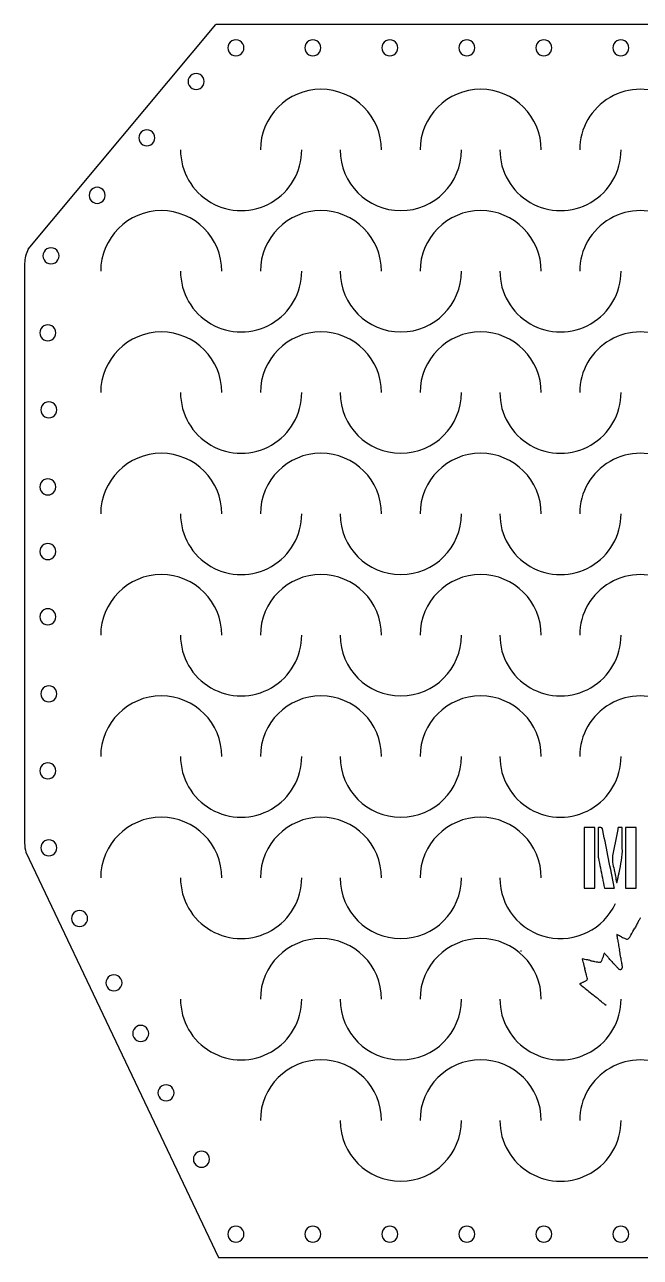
# Model space of a CAD drawing. Extents: x -261 to 891, y -188 to 964.
# Drawn here: x -261 to 315, y -188 to 964 of the extents above; entities that cross this region are included whole.
import ezdxf

# ---------------------------------------------------------------- set-up
doc = ezdxf.new("R2010")
doc.units = 0
doc.layers.add('LAYER_1', color=7, linetype='CONTINUOUS')

msp = doc.modelspace()

# ---------------------------------------------------------------- linework, layer by layer
at = {"layer": 'LAYER_1', "color": 7}
for points in [[(-257.910018, 754.738302), (-82.448376, 964.421206)], [(709.551865, 964.421212), (-82.448379, 964.421212)], [(-261.331639, 741.23771), (-261.331639, 199.33509)], [(-260.092987, 191.047124), (-79.834306, -187.578794)], [(292.957427, 162.859266), (292.9572, 162.859096)], [(290.232113, 158.34943), (290.230498, 158.349288)], [(-79.834306, -187.578794), (712.163594, -187.578794)]]:
    msp.add_lwpolyline(points, dxfattribs=at)
for points in [[(-56.124833, 942.736399), (-56.124833, 942.736399)], [(15.875167, 942.736399), (15.875167, 942.736399)], [(87.875164, 942.736399), (87.875164, 942.736399)], [(159.875164, 942.736399), (159.875164, 942.736399)], [(231.875164, 942.736399), (231.875164, 942.736399)], [(303.875172, 942.736399), (303.875172, 942.736399)], [(-93.435182, 911.23638), (-93.435182, 911.23638)], [(-139.433998, 858.673678), (-139.433998, 858.673678)], [(-186.000732, 804.91136), (-186.000732, 804.91136)], [(-229.157929, 748.421439), (-229.157929, 748.421439)], [(-232.134817, 676.421439), (-232.134817, 676.421439)], [(-231.143939, 604.421439), (-231.143939, 604.421439)], [(-232.134817, 532.421433), (-232.134817, 532.421433)], [(-232.178941, 471.954501), (-232.178941, 471.954501)], [(-232.134817, 411.098598), (-232.134817, 411.098598)], [(-231.143939, 339.098598), (-231.143939, 339.098598)], [(-232.134817, 267.098598), (-232.134817, 267.098598)], [(272.130738, 214.103877), (272.130738, 214.103877)], [(310.841376, 214.126214), (310.841376, 214.126214)], [(-231.143939, 195.098598), (-231.143939, 195.098598)], [(-202.377617, 129.137953), (-202.377617, 129.137953)], [(203.123837, 98.78142), (203.123837, 98.78142)], [(-170.23604, 68.963443), (-170.23604, 68.963443)], [(-145.226276, 21.67526), (-145.226276, 21.67526)], [(-121.549127, -33.815254), (-121.549127, -33.815254)], [(-88.443181, -95.918457), (-88.443181, -95.918457)], [(-56.124833, -165.893528), (-56.124833, -165.893528)], [(15.875167, -165.893528), (15.875167, -165.893528)], [(87.875164, -165.893528), (87.875164, -165.893528)], [(159.875164, -165.893528), (159.875164, -165.893528)], [(231.875164, -165.893528), (231.875164, -165.893528)], [(303.875172, -165.893528), (303.875172, -165.893528)]]:
    msp.add_lwpolyline(points, close=True, dxfattribs=at)
for points in [[(-67.392552, 949.24182), (-69.716715, 947.899964), (-71.148458, 945.420111), (-71.148458, 942.736399)], [(-59.88074, 949.24182), (-62.204902, 950.583676), (-65.068389, 950.583676), (-67.392552, 949.24182)], [(-56.124833, 942.736399), (-56.124833, 945.420111), (-57.556577, 947.899964), (-59.88074, 949.24182)], [(4.607449, 949.24182), (2.283286, 947.899964), (0.851543, 945.420111), (0.851543, 942.736399)], [(12.119261, 949.24182), (9.795098, 950.583676), (6.931612, 950.583676), (4.607449, 949.24182)], [(15.875167, 942.736399), (15.875167, 945.420111), (14.443424, 947.899964), (12.119261, 949.24182)], [(76.607445, 949.24182), (74.283282, 947.899964), (72.851539, 945.420111), (72.851539, 942.736399)], [(84.119258, 949.24182), (81.795095, 950.583676), (78.931608, 950.583676), (76.607445, 949.24182)], [(87.875164, 942.736399), (87.875164, 945.420111), (86.44342, 947.899964), (84.119258, 949.24182)], [(148.607445, 949.24182), (146.283282, 947.899964), (144.851539, 945.420111), (144.851539, 942.736399)], [(156.119258, 949.24182), (153.795095, 950.583676), (150.931608, 950.583676), (148.607445, 949.24182)], [(159.875164, 942.736399), (159.875164, 945.420111), (158.44342, 947.899964), (156.119258, 949.24182)], [(220.607445, 949.24182), (218.283282, 947.899964), (216.851539, 945.420112), (216.851539, 942.736399)], [(228.119258, 949.24182), (225.795095, 950.583676), (222.931608, 950.583676), (220.607445, 949.24182)], [(231.875164, 942.736399), (231.875164, 945.420112), (230.443421, 947.899964), (228.119258, 949.24182)], [(292.607447, 949.24182), (290.283284, 947.899964), (288.85154, 945.420111), (288.85154, 942.736399)], [(300.119259, 949.24182), (297.795096, 950.583676), (294.931609, 950.583676), (292.607447, 949.24182)], [(303.875178, 942.736399), (303.875165, 945.420111), (302.443422, 947.899964), (300.119259, 949.24182)], [(-71.148458, 942.736399), (-71.148458, 940.052687), (-69.716715, 937.572835), (-67.392552, 936.230979)], [(-67.392552, 936.230979), (-65.068389, 934.889123), (-62.204902, 934.889123), (-59.88074, 936.230979)], [(-59.88074, 936.230979), (-57.556577, 937.572835), (-56.124833, 940.052687), (-56.124833, 942.736399)], [(0.851543, 942.736399), (0.851543, 940.052687), (2.283286, 937.572835), (4.607449, 936.230979)], [(4.607449, 936.230979), (6.931612, 934.889123), (9.795098, 934.889123), (12.119261, 936.230979)], [(12.119261, 936.230979), (14.443424, 937.572835), (15.875167, 940.052687), (15.875167, 942.736399)], [(72.851539, 942.736399), (72.851539, 940.052687), (74.283282, 937.572835), (76.607445, 936.230979)], [(76.607445, 936.230979), (78.931608, 934.889123), (81.795095, 934.889123), (84.119258, 936.230979)], [(84.119258, 936.230979), (86.44342, 937.572835), (87.875164, 940.052687), (87.875164, 942.736399)], [(144.851539, 942.736399), (144.851539, 940.052687), (146.283282, 937.572835), (148.607445, 936.230979)], [(148.607445, 936.230979), (150.931608, 934.889123), (153.795095, 934.889123), (156.119258, 936.230979)], [(156.119258, 936.230979), (158.44342, 937.572835), (159.875164, 940.052687), (159.875164, 942.736399)], [(216.851539, 942.736399), (216.851539, 940.052687), (218.283282, 937.572835), (220.607445, 936.230979)], [(220.607445, 936.230979), (222.931608, 934.889122), (225.795095, 934.889122), (228.119258, 936.230979)], [(228.119258, 936.230979), (230.443421, 937.572835), (231.875164, 940.052687), (231.875164, 942.736399)], [(288.85154, 942.736399), (288.851547, 940.052687), (290.28329, 937.572835), (292.607453, 936.230979)], [(292.607453, 936.230979), (294.931616, 934.889123), (297.795102, 934.889123), (300.119265, 936.230979)], [(300.119265, 936.230979), (302.443428, 937.572835), (303.875172, 940.052687), (303.875172, 942.736399)], [(-104.702901, 917.7418), (-107.027064, 916.399944), (-108.458807, 913.920092), (-108.458807, 911.23638)], [(-108.458807, 911.23638), (-108.458807, 908.552667), (-107.027064, 906.072815), (-104.702901, 904.730959)], [(-97.191089, 917.7418), (-99.515251, 919.083656), (-102.378738, 919.083656), (-104.702901, 917.7418)], [(-93.435182, 911.23638), (-93.435182, 913.920092), (-94.866926, 916.399944), (-97.191089, 917.7418)], [(-97.191089, 904.730959), (-94.866926, 906.072815), (-93.435182, 908.552667), (-93.435182, 911.23638)], [(-104.702901, 904.730959), (-102.378738, 903.389103), (-99.515251, 903.389103), (-97.191089, 904.730959)], [(15.896655, 904.030809), (-15.409026, 904.030809), (-40.789257, 878.656253), (-40.796257, 847.350573)], [(72.589567, 847.350573), (72.582566, 878.656253), (47.202336, 904.030809), (15.896655, 904.030809)], [(165.282476, 904.030809), (133.976795, 904.030809), (108.596564, 878.656253), (108.589564, 847.350573)], [(221.975388, 847.350573), (221.968388, 878.656253), (196.588157, 904.030809), (165.282476, 904.030809)], [(343.014766, 896.448076), (325.473918, 906.575289), (303.862701, 906.575289), (286.321853, 896.448076)], [(286.321853, 896.448076), (268.781004, 886.320862), (257.975396, 867.605), (257.975396, 847.350573)], [(-150.701717, 865.179098), (-153.02588, 863.837242), (-154.457623, 861.35739), (-154.457623, 858.673678)], [(-143.189904, 865.179098), (-145.514067, 866.520954), (-148.377554, 866.520954), (-150.701717, 865.179098)], [(-139.433998, 858.673678), (-139.433998, 861.35739), (-140.865741, 863.837242), (-143.189904, 865.179098)], [(-154.457623, 858.673678), (-154.457623, 855.989965), (-153.02588, 853.510113), (-150.701717, 852.168257)], [(-143.189904, 852.168257), (-140.865741, 853.510113), (-139.433998, 855.989965), (-139.433998, 858.673678)], [(-150.701717, 852.168257), (-148.377554, 850.826401), (-145.514067, 850.826401), (-143.189904, 852.168257)], [(-115.489154, 847.350573), (-115.489153, 827.096142), (-104.683543, 808.380277), (-87.142692, 798.253062)], [(-30.44977, 798.253062), (-12.908919, 808.380277), (-2.10331, 827.096142), (-2.10331, 847.350573)], [(33.89669, 847.350573), (33.90369, 816.044892), (59.283921, 790.670336), (90.589602, 790.670336)], [(90.589602, 790.670336), (121.895283, 790.670336), (147.275514, 816.044892), (147.282514, 847.350573)], [(183.282514, 847.350573), (183.282517, 827.096145), (194.088125, 808.380283), (211.628974, 798.253069)], [(268.321887, 798.253069), (285.862735, 808.380283), (296.668344, 827.096145), (296.668344, 847.350573)], [(-197.268455, 811.416783), (-199.592619, 810.074927), (-201.024363, 807.595073), (-201.024363, 804.91136)], [(-189.75664, 811.416783), (-192.080804, 812.75864), (-194.944291, 812.75864), (-197.268455, 811.416783)], [(-186.000732, 804.91136), (-186.000732, 807.595073), (-187.432476, 810.074927), (-189.75664, 811.416783)], [(-201.024363, 804.91136), (-201.024363, 802.227647), (-199.592619, 799.747794), (-197.268455, 798.405937)], [(-197.268455, 798.405937), (-194.944291, 797.064081), (-192.080804, 797.064081), (-189.75664, 798.405937)], [(-189.75664, 798.405937), (-187.432476, 799.747794), (-186.000732, 802.227647), (-186.000732, 804.91136)], [(-87.142692, 798.253062), (-69.601841, 788.125847), (-47.990622, 788.125847), (-30.44977, 798.253062)], [(211.628974, 798.253069), (229.169822, 788.125856), (250.781038, 788.125856), (268.321887, 798.253069)], [(-133.489162, 790.626607), (-164.787668, 790.626607), (-190.164924, 765.263247), (-190.182067, 733.964746)], [(-76.796257, 733.964746), (-76.8134, 765.263247), (-102.190657, 790.626607), (-133.489162, 790.626607)], [(15.896655, 790.644982), (-15.409026, 790.644982), (-40.789257, 765.270426), (-40.796257, 733.964746)], [(72.589567, 733.964746), (72.582566, 765.270426), (47.202336, 790.644982), (15.896655, 790.644982)], [(165.282476, 790.644982), (133.976795, 790.644982), (108.596564, 765.270426), (108.589564, 733.964746)], [(221.975388, 733.964746), (221.968388, 765.270426), (196.588157, 790.644982), (165.282476, 790.644982)], [(343.014766, 783.062249), (325.473918, 793.189463), (303.862701, 793.189463), (286.321853, 783.062249)], [(286.321853, 783.062249), (268.781004, 772.935035), (257.975396, 754.219173), (257.975396, 733.964746)], [(-257.910024, 754.738305), (-260.155621, 750.592585), (-261.331667, 745.952208), (-261.331668, 741.237369)], [(-240.425646, 754.926858), (-242.749808, 753.585002), (-244.181551, 751.10515), (-244.181551, 748.421439)], [(-232.913835, 754.926858), (-235.237997, 756.268714), (-238.101483, 756.268714), (-240.425646, 754.926858)], [(-229.157929, 748.421439), (-229.157929, 751.10515), (-230.589672, 753.585002), (-232.913835, 754.926858)], [(-244.181551, 748.421439), (-244.181551, 745.737727), (-242.749808, 743.257875), (-240.425646, 741.91602)], [(-240.425646, 741.91602), (-238.101483, 740.574164), (-235.237997, 740.574164), (-232.913835, 741.91602)], [(-232.913835, 741.91602), (-230.589672, 743.257875), (-229.157929, 745.737727), (-229.157929, 748.421439)], [(-115.489154, 733.964746), (-115.489153, 713.710316), (-104.683543, 694.99445), (-87.142692, 684.867235)], [(-30.44977, 684.867235), (-12.908919, 694.99445), (-2.10331, 713.710316), (-2.10331, 733.964746)], [(33.89669, 733.964746), (33.90369, 702.659066), (59.283921, 677.284509), (90.589602, 677.284509)], [(90.589602, 677.284509), (121.895283, 677.284509), (147.275514, 702.659066), (147.282514, 733.964746)], [(183.282514, 733.964746), (183.282517, 713.710319), (194.088125, 694.994456), (211.628974, 684.867243)], [(268.321887, 684.867243), (285.862735, 694.994456), (296.668344, 713.710319), (296.668344, 733.964746)], [(-243.402534, 682.926858), (-245.726696, 681.585002), (-247.158439, 679.10515), (-247.158439, 676.421439)], [(-235.890723, 682.926858), (-238.214885, 684.268714), (-241.078371, 684.268714), (-243.402534, 682.926858)], [(-232.134817, 676.421439), (-232.134817, 679.10515), (-233.56656, 681.585002), (-235.890723, 682.926858)], [(-87.142692, 684.867235), (-69.601841, 674.74002), (-47.990622, 674.74002), (-30.44977, 684.867235)], [(211.628974, 684.867243), (229.169822, 674.740029), (250.781038, 674.740029), (268.321887, 684.867243)], [(343.014766, 669.676422), (325.473918, 679.803636), (303.862701, 679.803636), (286.321853, 669.676422)], [(-247.158439, 676.421439), (-247.158439, 673.737727), (-245.726696, 671.257875), (-243.402534, 669.91602)], [(-243.402534, 669.91602), (-241.078371, 668.574164), (-238.214885, 668.574164), (-235.890723, 669.91602)], [(-235.890723, 669.91602), (-233.56656, 671.257875), (-232.134817, 673.737727), (-232.134817, 676.421439)], [(-133.489162, 677.24078), (-164.787668, 677.24078), (-190.164924, 651.87742), (-190.182067, 620.578919)], [(-76.796257, 620.578919), (-76.8134, 651.87742), (-102.190657, 677.24078), (-133.489162, 677.24078)], [(15.896655, 677.259156), (-15.409026, 677.259156), (-40.789257, 651.884599), (-40.796257, 620.578919)], [(72.589567, 620.578919), (72.582566, 651.884599), (47.202336, 677.259156), (15.896655, 677.259156)], [(165.282476, 677.259156), (133.976795, 677.259156), (108.596564, 651.884599), (108.589564, 620.578919)], [(221.975388, 620.578919), (221.968388, 651.884599), (196.588157, 677.259156), (165.282476, 677.259156)], [(286.321853, 669.676422), (268.781004, 659.549209), (257.975396, 640.833346), (257.975396, 620.578919)], [(-242.411655, 610.926858), (-244.735818, 609.585002), (-246.167561, 607.10515), (-246.167561, 604.421439)], [(-234.899844, 610.926858), (-237.224007, 612.268714), (-240.087493, 612.268714), (-242.411655, 610.926858)], [(-231.143939, 604.421439), (-231.143939, 607.10515), (-232.575682, 609.585002), (-234.899844, 610.926858)], [(-115.489154, 620.578919), (-115.489153, 600.324489), (-104.683543, 581.608624), (-87.142692, 571.481408)], [(-30.44977, 571.481408), (-12.908919, 581.608624), (-2.10331, 600.324489), (-2.10331, 620.578919)], [(33.89669, 620.578919), (33.90369, 589.273239), (59.283921, 563.898683), (90.589602, 563.898683)], [(90.589602, 563.898683), (121.895283, 563.898683), (147.275514, 589.273239), (147.282514, 620.578919)], [(183.282514, 620.578919), (183.282517, 600.324492), (194.088125, 581.608629), (211.628974, 571.481416)], [(268.321887, 571.481416), (285.862735, 581.608629), (296.668344, 600.324492), (296.668344, 620.578919)], [(-246.167561, 604.421439), (-246.167561, 601.737727), (-244.735818, 599.257875), (-242.411655, 597.91602)], [(-234.899844, 597.91602), (-232.575682, 599.257875), (-231.143939, 601.737727), (-231.143939, 604.421439)], [(-242.411655, 597.91602), (-240.087493, 596.574164), (-237.224007, 596.574164), (-234.899844, 597.91602)], [(-87.142692, 571.481408), (-69.601841, 561.354193), (-47.990622, 561.354193), (-30.44977, 571.481408)], [(211.628974, 571.481416), (229.169822, 561.354202), (250.781038, 561.354202), (268.321887, 571.481416)], [(343.014766, 556.29059), (325.473918, 566.417803), (303.862701, 566.417803), (286.321853, 556.29059)], [(-133.489162, 563.854948), (-164.787668, 563.854948), (-190.164924, 538.491588), (-190.182067, 507.193087)], [(-76.796257, 507.193087), (-76.8134, 538.491588), (-102.190657, 563.854948), (-133.489162, 563.854948)], [(15.896655, 563.873323), (-15.409026, 563.873323), (-40.789257, 538.498767), (-40.796257, 507.193087)], [(72.589567, 507.193087), (72.582566, 538.498767), (47.202336, 563.873323), (15.896655, 563.873323)], [(165.282476, 563.873323), (133.976795, 563.873323), (108.596564, 538.498767), (108.589564, 507.193087)], [(221.975388, 507.193087), (221.968388, 538.498767), (196.588157, 563.873323), (165.282476, 563.873323)], [(286.321853, 556.29059), (268.781004, 546.163376), (257.975396, 527.447514), (257.975396, 507.193087)], [(-243.402534, 538.926852), (-245.726696, 537.584996), (-247.158439, 535.105145), (-247.158439, 532.421433)], [(-247.158439, 532.421433), (-247.158439, 529.737721), (-245.726696, 527.25787), (-243.402534, 525.916014)], [(-235.890723, 538.926852), (-238.214885, 540.268708), (-241.078371, 540.268708), (-243.402534, 538.926852)], [(-232.134817, 532.421433), (-232.134817, 535.105145), (-233.56656, 537.584996), (-235.890723, 538.926852)], [(-235.890723, 525.916014), (-233.56656, 527.25787), (-232.134817, 529.737721), (-232.134817, 532.421433)], [(-243.402534, 525.916014), (-241.078371, 524.574158), (-238.214885, 524.574158), (-235.890723, 525.916014)], [(-115.489154, 507.193087), (-115.489153, 486.938656), (-104.683543, 468.222791), (-87.142692, 458.095576)], [(-30.44977, 458.095576), (-12.908919, 468.222791), (-2.10331, 486.938656), (-2.10331, 507.193087)], [(33.89669, 507.193087), (33.90369, 475.887406), (59.283921, 450.51285), (90.589602, 450.51285)], [(90.589602, 450.51285), (121.895283, 450.51285), (147.275514, 475.887406), (147.282514, 507.193087)], [(183.282514, 507.193087), (183.282517, 486.938659), (194.088125, 468.222797), (211.628974, 458.095583)], [(268.321887, 458.095583), (285.862735, 468.222797), (296.668344, 486.938659), (296.668344, 507.193087)], [(-243.447991, 478.463766), (-245.77283, 477.120885), (-247.204213, 474.639311), (-247.202563, 471.954501)], [(-235.933514, 478.463766), (-238.258354, 479.806648), (-241.123151, 479.806648), (-243.447991, 478.463766)], [(-232.178941, 471.954501), (-232.177292, 474.639311), (-233.608674, 477.120885), (-235.933514, 478.463766)], [(-247.202563, 471.954501), (-247.204213, 469.26969), (-245.77283, 466.788117), (-243.447991, 465.445235)], [(-243.447991, 465.445235), (-241.123151, 464.102353), (-238.258354, 464.102353), (-235.933514, 465.445235)], [(-235.933514, 465.445235), (-233.608674, 466.788117), (-232.177292, 469.26969), (-232.178941, 471.954501)], [(-133.489162, 450.469121), (-164.787668, 450.469121), (-190.164924, 425.105761), (-190.182067, 393.80726)], [(-76.796257, 393.80726), (-76.8134, 425.105761), (-102.190657, 450.469121), (-133.489162, 450.469121)], [(-87.142692, 458.095576), (-69.601841, 447.968361), (-47.990622, 447.968361), (-30.44977, 458.095576)], [(15.896655, 450.487496), (-15.409026, 450.487496), (-40.789257, 425.11294), (-40.796257, 393.80726)], [(72.589567, 393.80726), (72.582566, 425.11294), (47.202336, 450.487496), (15.896655, 450.487496)], [(165.282476, 450.487496), (133.976795, 450.487496), (108.596564, 425.11294), (108.589564, 393.80726)], [(221.975388, 393.80726), (221.968388, 425.11294), (196.588157, 450.487496), (165.282476, 450.487496)], [(211.628974, 458.095583), (229.169822, 447.96837), (250.781038, 447.96837), (268.321887, 458.095583)], [(343.014766, 442.904763), (325.473918, 453.031977), (303.862701, 453.031977), (286.321853, 442.904763)], [(286.321853, 442.904763), (268.781004, 432.777549), (257.975396, 414.061687), (257.975396, 393.80726)], [(-243.402534, 417.604018), (-245.726696, 416.262162), (-247.158439, 413.78231), (-247.158439, 411.098598)], [(-235.890723, 417.604018), (-238.214885, 418.945873), (-241.078371, 418.945873), (-243.402534, 417.604018)], [(-232.134817, 411.098598), (-232.134817, 413.78231), (-233.56656, 416.262162), (-235.890723, 417.604018)], [(-247.158439, 411.098598), (-247.158439, 408.414887), (-245.726696, 405.935035), (-243.402534, 404.593179)], [(-243.402534, 404.593179), (-241.078371, 403.251323), (-238.214885, 403.251323), (-235.890723, 404.593179)], [(-235.890723, 404.593179), (-233.56656, 405.935035), (-232.134817, 408.414887), (-232.134817, 411.098598)], [(-115.489154, 393.80726), (-115.489153, 373.55283), (-104.683543, 354.836964), (-87.142692, 344.709749)], [(-30.44977, 344.709749), (-12.908919, 354.836964), (-2.10331, 373.55283), (-2.10331, 393.80726)], [(33.89669, 393.80726), (33.90369, 362.50158), (59.283921, 337.127023), (90.589602, 337.127023)], [(90.589602, 337.127023), (121.895283, 337.127023), (147.275514, 362.50158), (147.282514, 393.80726)], [(183.282514, 393.80726), (183.282517, 373.552833), (194.088125, 354.83697), (211.628974, 344.709757)], [(268.321887, 344.709757), (285.862735, 354.83697), (296.668344, 373.552833), (296.668344, 393.80726)], [(-242.411655, 345.604018), (-244.735818, 344.262162), (-246.167561, 341.78231), (-246.167561, 339.098598)], [(-234.899844, 345.604018), (-237.224007, 346.945873), (-240.087493, 346.945873), (-242.411655, 345.604018)], [(-231.143939, 339.098598), (-231.143939, 341.78231), (-232.575682, 344.262162), (-234.899844, 345.604018)], [(-246.167561, 339.098598), (-246.167561, 336.414887), (-244.735818, 333.935035), (-242.411655, 332.593179)], [(-234.899844, 332.593179), (-232.575682, 333.935035), (-231.143939, 336.414887), (-231.143939, 339.098598)], [(-133.489162, 337.083294), (-164.787668, 337.083294), (-190.164924, 311.719934), (-190.182067, 280.421433)], [(-76.796257, 280.421433), (-76.8134, 311.719934), (-102.190657, 337.083294), (-133.489162, 337.083294)], [(-87.142692, 344.709749), (-69.601841, 334.582534), (-47.990622, 334.582534), (-30.44977, 344.709749)], [(15.896655, 337.10167), (-15.409026, 337.10167), (-40.789257, 311.727113), (-40.796257, 280.421433)], [(72.589567, 280.421433), (72.582566, 311.727113), (47.202336, 337.10167), (15.896655, 337.10167)], [(165.282476, 337.10167), (133.976795, 337.10167), (108.596564, 311.727113), (108.589564, 280.421433)], [(221.975388, 280.421433), (221.968388, 311.727113), (196.588157, 337.10167), (165.282476, 337.10167)], [(211.628974, 344.709757), (229.169822, 334.582543), (250.781038, 334.582543), (268.321887, 344.709757)], [(343.014766, 329.518936), (325.473918, 339.64615), (303.862701, 339.64615), (286.321853, 329.518936)], [(-242.411655, 332.593179), (-240.087493, 331.251323), (-237.224007, 331.251323), (-234.899844, 332.593179)], [(286.321853, 329.518936), (268.781004, 319.391723), (257.975396, 300.67586), (257.975396, 280.421433)], [(-115.489154, 280.421433), (-115.489153, 260.167003), (-104.683543, 241.451138), (-87.142692, 231.323922)], [(-30.44977, 231.323922), (-12.908919, 241.451138), (-2.10331, 260.167003), (-2.10331, 280.421433)], [(33.89669, 280.421433), (33.90369, 249.115753), (59.283921, 223.741197), (90.589602, 223.741197)], [(90.589602, 223.741197), (121.895283, 223.741197), (147.275514, 249.115753), (147.282514, 280.421433)], [(183.282514, 280.421433), (183.282517, 260.167006), (194.088125, 241.451143), (211.628974, 231.32393)], [(268.321887, 231.32393), (285.862735, 241.451143), (296.668344, 260.167006), (296.668344, 280.421433)], [(-243.402534, 273.604018), (-245.726696, 272.262162), (-247.158439, 269.78231), (-247.158439, 267.098598)], [(-247.158439, 267.098598), (-247.158439, 264.414887), (-245.726696, 261.935035), (-243.402534, 260.593179)], [(-235.890723, 273.604018), (-238.214885, 274.945873), (-241.078371, 274.945873), (-243.402534, 273.604018)], [(-232.134817, 267.098598), (-232.134817, 269.78231), (-233.56656, 272.262162), (-235.890723, 273.604018)], [(-235.890723, 260.593179), (-233.56656, 261.935035), (-232.134817, 264.414887), (-232.134817, 267.098598)], [(-243.402534, 260.593179), (-241.078371, 259.251323), (-238.214885, 259.251323), (-235.890723, 260.593179)], [(-87.142692, 231.323922), (-69.601841, 221.196707), (-47.990622, 221.196707), (-30.44977, 231.323922)], [(211.628974, 231.32393), (229.169822, 221.196716), (250.781038, 221.196716), (268.321887, 231.32393)], [(-133.489162, 223.697468), (-164.787668, 223.697468), (-190.164924, 198.334107), (-190.182067, 167.035606)], [(-76.796257, 167.035606), (-76.8134, 198.334107), (-102.190657, 223.697468), (-133.489162, 223.697468)], [(15.896655, 223.715843), (-15.409026, 223.715843), (-40.789257, 198.341286), (-40.796257, 167.035606)], [(72.589567, 167.035606), (72.582566, 198.341286), (47.202336, 223.715843), (15.896655, 223.715843)], [(165.282476, 223.715843), (133.976795, 223.715843), (108.596564, 198.341286), (108.589564, 167.035606)], [(221.975388, 167.035606), (221.968388, 198.341286), (196.588157, 223.715843), (165.282476, 223.715843)], [(272.130738, 214.103877), (268.763987, 214.103877), (265.508838, 214.103877), (262.225264, 214.103877)], [(262.225264, 214.103877), (262.225264, 195.132501), (262.225264, 176.301411), (262.225264, 157.423068)], [(272.130738, 157.423068), (272.130738, 176.36794), (272.130738, 195.208583), (272.130738, 214.103877)], [(275.205969, 212.984419), (275.198598, 204.454176), (275.196898, 195.923934), (275.213339, 187.393748)], [(275.273461, 213.899046), (275.249367, 213.588879), (275.205969, 213.286677), (275.205969, 212.984419)], [(275.821787, 214.128085), (275.655223, 214.116746), (275.496287, 213.99514), (275.273461, 213.899046)], [(279.633212, 211.237002), (279.007038, 214.354261), (278.978389, 214.3512), (275.821787, 214.128085)], [(290.230498, 158.349288), (286.7004, 175.978998), (283.174189, 193.609474), (279.633212, 211.237002)], [(293.511515, 212.193609), (291.876605, 204.015005), (290.174117, 195.848561), (288.67972, 187.644132)], [(293.998507, 214.055348), (293.821342, 213.384472), (293.631987, 212.795943), (293.511515, 212.193609)], [(297.656787, 214.055348), (296.348258, 214.055348), (295.197534, 214.055348), (293.998507, 214.055348)], [(297.822898, 194.962309), (297.514942, 200.614167), (297.765921, 206.296413), (297.758551, 211.965052)], [(297.758551, 211.965052), (297.758551, 212.630173), (297.695622, 213.295181), (297.656787, 214.055348)], [(310.841376, 214.126214), (307.464066, 214.126214), (304.202551, 214.126214), (300.824022, 214.126214)], [(300.824022, 214.126214), (300.824022, 195.195402), (300.824022, 176.367855), (300.824022, 157.429502)], [(310.841376, 157.429502), (310.841376, 176.45108), (310.841376, 195.230296), (310.841376, 214.126214)], [(-261.331668, 199.335118), (-261.331666, 196.526361), (-260.914211, 193.733201), (-260.092984, 191.047181)], [(-242.411655, 201.604018), (-244.735818, 200.262162), (-246.167561, 197.78231), (-246.167561, 195.098598)], [(-234.899844, 201.604018), (-237.224007, 202.945873), (-240.087493, 202.945873), (-242.411655, 201.604018)], [(-231.143939, 195.098598), (-231.143939, 197.78231), (-232.575682, 200.262162), (-234.899844, 201.604018)], [(-246.167561, 195.098598), (-246.167561, 192.414887), (-244.735818, 189.935035), (-242.411655, 188.593179)], [(-242.411655, 188.593179), (-240.087493, 187.251323), (-237.224007, 187.251323), (-234.899844, 188.593179)], [(-234.899844, 188.593179), (-232.575682, 189.935035), (-231.143939, 192.414887), (-231.143939, 195.098598)], [(275.213339, 187.393748), (275.213339, 186.779055), (275.332507, 186.158041), (275.452441, 185.551115)], [(275.452441, 185.551115), (276.670366, 179.386611), (277.89474, 173.223383), (279.128415, 167.062054)], [(288.67972, 187.644132), (288.32332, 185.687291), (288.499153, 183.581688), (288.737546, 181.58125)], [(294.783902, 171.903288), (296.308715, 179.519499), (298.254076, 187.048913), (297.822898, 194.962309)], [(288.737546, 181.58125), (289.016476, 179.240542), (289.629524, 176.939546), (290.101946, 174.622195)], [(290.101946, 174.622195), (290.901373, 170.700378), (291.704258, 166.779213), (292.505641, 162.857764)], [(-115.489154, 167.035606), (-115.489153, 146.781176), (-104.683543, 128.065311), (-87.142692, 117.938096)], [(-30.44977, 117.938096), (-12.908919, 128.065311), (-2.10331, 146.781176), (-2.10331, 167.035606)], [(33.89669, 167.035606), (33.90369, 135.729926), (59.283921, 110.35537), (90.589602, 110.35537)], [(90.589602, 110.35537), (121.895283, 110.35537), (147.275514, 135.729926), (147.282514, 167.035606)], [(183.282514, 167.035606), (183.282543, 140.415866), (201.802994, 117.381238), (227.801791, 111.665197)], [(279.128415, 167.062054), (279.773266, 163.841499), (280.440315, 160.625424), (281.098817, 157.400334)], [(292.505641, 162.857764), (292.656161, 162.858217), (292.806822, 162.858529), (292.957427, 162.859266)], [(292.9572, 162.859096), (293.566337, 165.87377), (294.180066, 168.887537), (294.783902, 171.903288)], [(262.225264, 157.423068), (265.600037, 157.423068), (268.808689, 157.423068), (272.130738, 157.423068)], [(281.098817, 157.400334), (284.243131, 157.400334), (287.212054, 157.400334), (290.390854, 157.400334)], [(290.390854, 157.400334), (290.311767, 157.874939), (290.279169, 158.113644), (290.232113, 158.34943)], [(300.824022, 157.429502), (304.203061, 157.429502), (307.459644, 157.429502), (310.841376, 157.429502)], [(227.801791, 111.665197), (253.800588, 105.949156), (280.2748, 119.09135), (291.440239, 143.256274)], [(-213.646666, 135.647218), (-215.971506, 134.304337), (-217.402888, 131.822763), (-217.401239, 129.137953)], [(-217.401239, 129.137953), (-217.402888, 126.453142), (-215.971506, 123.971569), (-213.646666, 122.628687)], [(-206.13219, 135.647218), (-208.45703, 136.9901), (-211.321826, 136.9901), (-213.646666, 135.647218)], [(-202.377617, 129.137953), (-202.375968, 131.822763), (-203.80735, 134.304337), (-206.13219, 135.647218)], [(-206.13219, 122.628687), (-203.80735, 123.971569), (-202.375968, 126.453142), (-202.377617, 129.137953)], [(313.10195, 126.792198), (312.547887, 125.783583), (311.997037, 124.773206), (311.449408, 123.761083)], [(314.593625, 129.50623), (314.09619, 128.601668), (313.598965, 127.696991), (313.10195, 126.792198)], [(314.668318, 129.550365), (314.637065, 129.550514), (314.608237, 129.533544), (314.5932, 129.506145)], [(314.743039, 129.50623), (314.727994, 129.53362), (314.699172, 129.550587), (314.667921, 129.55045)], [(-213.646666, 122.628687), (-211.321826, 121.285805), (-208.45703, 121.285805), (-206.13219, 122.628687)], [(-87.142692, 117.938096), (-69.601841, 107.810881), (-47.990622, 107.810881), (-30.44977, 117.938096)], [(305.935115, 113.561263), (307.136537, 115.755885), (308.328318, 117.955771), (309.510425, 120.160857)], [(311.449408, 123.761083), (310.80077, 122.562254), (310.154441, 121.362176), (309.510425, 120.160857)], [(15.896655, 110.330016), (-15.409026, 110.330016), (-40.789257, 84.95546), (-40.796257, 53.64978)], [(72.589567, 53.64978), (72.582566, 84.95546), (47.202336, 110.330016), (15.896655, 110.330016)], [(165.282476, 110.330016), (133.976795, 110.330016), (108.596564, 84.95546), (108.589564, 53.64978)], [(221.975388, 53.64978), (221.968388, 84.95546), (196.588157, 110.330016), (165.282476, 110.330016)], [(292.555106, 114.041565), (292.533583, 114.01992), (292.524049, 113.989094), (292.529594, 113.959077)], [(292.52931, 113.959219), (292.782558, 112.561768), (293.035956, 111.164344), (293.289506, 109.766948)], [(292.631698, 114.05486), (292.605755, 114.066794), (292.575111, 114.061119), (292.555162, 114.040687)], [(293.898302, 113.454312), (293.476318, 113.654953), (293.054116, 113.855136), (292.631698, 114.05486)], [(293.289506, 109.766948), (293.570911, 108.216095), (293.855567, 106.665833), (294.143471, 105.116173)], [(295.327644, 112.76212), (294.852855, 112.996259), (294.376396, 113.226995), (293.898302, 113.454312)], [(294.143471, 105.116173), (294.484649, 103.279777), (294.828151, 101.443813), (295.173978, 99.608287)], [(297.009071, 111.923802), (296.449812, 112.205674), (295.889331, 112.485116), (295.327644, 112.76212)], [(297.009071, 111.923802), (297.665093, 111.593167), (298.324196, 111.268681), (298.986293, 110.950384)], [(298.986293, 110.950384), (299.48044, 110.712839), (299.979761, 110.486211), (300.483893, 110.270665)], [(300.483893, 110.270665), (300.854139, 110.112353), (301.228017, 109.962671), (301.605222, 109.821742)], [(301.605222, 109.821742), (301.782532, 109.755539), (301.970271, 109.721649), (302.159537, 109.721679)], [(302.159537, 109.721565), (302.589538, 109.721566), (303.009285, 109.852884), (303.362617, 110.09795)], [(303.362617, 110.09795), (303.785535, 110.391257), (304.15357, 110.756663), (304.449902, 111.177468)], [(304.449902, 111.177468), (304.989339, 111.94355), (305.485195, 112.739409), (305.935115, 113.561263)], [(202.842418, 98.944294), (202.784318, 98.910668), (202.748627, 98.848549), (202.748839, 98.78142)], [(202.748839, 98.78142), (202.748627, 98.714292), (202.784318, 98.652173), (202.842418, 98.618547)], [(203.030259, 98.944294), (202.97216, 98.977919), (202.900517, 98.977919), (202.842418, 98.944294)], [(202.842418, 98.618547), (202.900517, 98.584922), (202.97216, 98.584922), (203.030259, 98.618547)], [(203.123837, 98.78142), (203.12405, 98.848549), (203.088359, 98.910668), (203.030259, 98.944294)], [(203.030259, 98.618547), (203.088359, 98.652173), (203.12405, 98.714292), (203.123837, 98.78142)], [(279.010188, 90.509584), (279.279219, 91.341035), (279.534131, 92.176988), (279.774814, 93.017083)], [(280.186563, 94.442428), (280.048243, 93.967623), (279.910993, 93.492507), (279.774814, 93.017083)], [(280.543637, 95.65149), (280.42314, 95.248906), (280.304114, 94.845883), (280.186563, 94.442428)], [(280.865537, 96.72514), (280.758063, 96.367309), (280.650763, 96.009425), (280.543637, 95.65149)], [(280.900712, 96.778885), (280.884009, 96.764715), (280.871771, 96.746007), (280.865477, 96.725027)], [(280.949613, 96.775682), (280.93676, 96.789568), (280.915232, 96.79082), (280.900857, 96.778517)], [(282.864512, 94.661745), (282.226314, 95.366482), (281.588014, 96.071128), (280.949613, 96.775682)], [(284.987169, 92.305191), (284.28171, 93.092592), (283.574156, 93.878113), (282.864512, 94.661745)], [(287.496369, 89.495461), (286.661466, 90.433374), (285.825065, 91.369951), (284.987169, 92.305191)], [(296.209871, 94.015191), (295.870339, 95.880619), (295.525039, 97.744993), (295.173978, 99.608287)], [(297.083225, 89.089682), (296.799559, 90.732831), (296.508438, 92.374684), (296.209871, 94.015191)], [(260.404489, 91.222214), (260.370244, 91.187725), (260.356581, 91.137809), (260.368489, 91.090687)], [(260.368112, 91.090545), (260.576418, 90.260931), (260.785393, 89.431485), (260.995037, 88.602208)], [(260.536788, 91.263033), (260.488653, 91.272138), (260.439131, 91.256858), (260.404495, 91.222214)], [(262.837638, 90.825959), (262.070823, 90.972361), (261.303873, 91.118052), (260.536788, 91.263033)], [(260.995037, 88.602208), (261.231531, 87.666642), (261.473535, 86.732478), (261.721037, 85.799764)], [(261.721037, 85.799764), (262.013383, 84.698161), (262.309685, 83.597612), (262.609937, 82.498139)], [(263.518863, 79.154731), (263.217141, 80.26954), (262.914165, 81.38401), (262.609937, 82.498139)], [(265.434738, 90.313398), (264.570107, 90.489625), (263.704391, 90.660481), (262.837638, 90.825959)], [(268.492337, 89.678126), (267.473945, 89.893754), (266.454738, 90.105513), (265.434738, 90.313398)], [(268.492337, 89.678126), (269.630189, 89.437207), (270.769228, 89.201928), (271.909412, 88.972299)], [(271.909412, 88.972299), (272.780549, 88.79685), (273.653577, 88.630919), (274.528338, 88.474535)], [(274.528338, 88.474535), (275.205483, 88.353486), (275.883449, 88.237074), (276.562188, 88.125307)], [(276.562188, 88.125307), (276.740392, 88.095944), (276.922556, 88.100754), (277.098962, 88.13948)], [(277.098962, 88.139509), (277.380747, 88.201409), (277.643874, 88.329145), (277.866814, 88.512265)], [(277.866814, 88.512265), (278.10576, 88.708521), (278.304963, 88.948668), (278.453687, 89.219764)], [(278.453687, 89.219764), (278.6794, 89.631216), (278.865728, 90.063075), (279.010188, 90.509584)], [(287.496369, 89.495461), (288.341475, 88.546097), (289.191085, 87.600751), (290.045169, 86.659455)], [(290.045169, 86.659455), (290.789093, 85.839546), (291.538886, 85.024981), (292.294488, 84.21582)], [(292.294488, 84.21582), (292.941935, 83.522508), (293.591364, 82.83105), (294.242769, 82.141455)], [(294.242769, 82.141455), (294.362926, 82.01424), (294.503256, 81.907728), (294.658101, 81.826214)], [(294.658101, 81.826214), (294.886173, 81.706183), (295.128849, 81.616236), (295.380057, 81.558624)], [(295.380057, 81.558595), (295.615171, 81.504629), (295.857354, 81.488268), (296.097591, 81.510123)], [(296.097591, 81.510208), (296.325146, 81.530967), (296.547526, 81.590202), (296.755257, 81.685389)], [(296.755257, 81.685276), (296.959671, 81.778909), (297.145742, 81.908258), (297.304724, 82.067244)], [(297.798576, 84.892592), (297.563123, 86.292131), (297.324672, 87.691164), (297.083225, 89.089682)], [(297.304724, 82.067244), (297.41351, 82.176026), (297.511587, 82.295014), (297.5976, 82.422567)], [(297.5976, 82.422567), (297.671884, 82.532765), (297.729304, 82.653433), (297.767962, 82.780583)], [(297.767991, 82.780583), (297.813523, 82.930332), (297.841956, 83.084755), (297.852746, 83.240901)], [(297.877351, 83.949676), (297.877337, 84.265625), (297.850978, 84.581023), (297.798548, 84.892592)], [(297.852803, 83.240901), (297.86947, 83.476795), (297.877979, 83.713194), (297.878315, 83.949676)], [(-181.503759, 75.468863), (-183.827922, 74.127007), (-185.259665, 71.647155), (-185.259665, 68.963443)], [(-173.991946, 75.468863), (-176.316109, 76.810719), (-179.179596, 76.810719), (-181.503759, 75.468863)], [(-170.23604, 68.963443), (-170.23604, 71.647155), (-171.667783, 74.127007), (-173.991946, 75.468863)], [(261.278237, 69.597354), (260.856797, 69.402989), (260.436564, 69.206015), (260.017563, 69.006444)], [(261.278237, 69.597354), (262.056406, 69.956255), (262.826807, 70.331762), (263.588913, 70.723616)], [(264.308689, 76.217216), (264.047037, 77.196823), (263.783762, 78.175996), (263.518863, 79.154731)], [(263.588913, 70.723616), (263.973779, 70.92152), (264.32934, 71.171841), (264.645437, 71.467427)], [(264.976637, 73.708923), (264.754613, 74.545187), (264.531964, 75.381285), (264.308689, 76.217216)], [(264.645437, 71.467427), (264.860185, 71.668203), (265.011501, 71.927421), (265.080739, 72.213137)], [(265.100987, 73.171899), (265.065282, 73.35219), (265.023809, 73.531289), (264.976631, 73.708923)], [(265.080739, 72.213137), (265.156851, 72.527489), (265.163718, 72.85463), (265.100865, 73.171899)], [(-185.259665, 68.963443), (-185.259665, 66.27973), (-183.827922, 63.799878), (-181.503759, 62.458022)], [(-181.503759, 62.458022), (-179.179596, 61.116166), (-176.316109, 61.116166), (-173.991947, 62.458022)], [(-173.991947, 62.458022), (-171.667784, 63.799878), (-170.23604, 66.27973), (-170.23604, 68.963443)], [(257.988438, 67.948186), (257.987935, 67.913869), (258.003122, 67.881198), (258.029683, 67.859461)], [(258.035539, 68.023587), (258.006999, 68.009189), (257.988799, 67.980148), (257.988285, 67.948186)], [(258.029538, 67.859546), (259.37272, 66.75515), (260.715996, 65.650867), (262.059364, 64.546696)], [(258.955639, 68.48742), (258.64859, 68.333503), (258.341889, 68.178891), (258.035539, 68.023587)], [(260.017563, 69.006444), (259.661853, 68.837009), (259.307861, 68.663992), (258.955639, 68.48742)], [(262.059364, 64.546696), (263.548771, 63.322505), (265.040398, 62.101016), (266.534237, 60.882236)], [(266.534237, 60.882236), (268.304506, 59.437914), (270.076357, 57.995532), (271.849788, 56.555093)], [(-115.489154, 53.64978), (-115.489153, 33.395349), (-104.683543, 14.679484), (-87.142692, 4.552269)], [(-30.44977, 4.552269), (-12.908919, 14.679484), (-2.10331, 33.395349), (-2.10331, 53.64978)], [(33.89669, 53.64978), (33.90369, 22.344099), (59.283921, -3.030457), (90.589602, -3.030457)], [(90.589602, -3.030457), (121.895283, -3.030457), (147.275514, 22.344099), (147.282514, 53.64978)], [(183.282514, 53.64978), (183.282517, 33.395352), (194.088125, 14.67949), (211.628974, 4.552276)], [(268.321887, 4.552276), (285.862735, 14.67949), (296.668344, 33.395352), (296.668344, 53.64978)], [(278.353338, 51.248268), (276.189496, 53.022115), (274.02164, 54.791061), (271.849788, 56.555093)], [(282.573286, 47.734696), (281.175589, 48.916597), (279.768898, 50.087821), (278.353338, 51.248268)], [(-156.493995, 28.18068), (-158.818158, 26.838824), (-160.249901, 24.358972), (-160.249901, 21.67526)], [(-148.982182, 28.18068), (-151.306345, 29.522536), (-154.169832, 29.522536), (-156.493995, 28.18068)], [(-145.226276, 21.67526), (-145.226276, 24.358972), (-146.65802, 26.838824), (-148.982182, 28.18068)], [(-160.249901, 21.67526), (-160.249901, 18.991548), (-158.818158, 16.511695), (-156.493995, 15.169839)], [(-156.493995, 15.169839), (-154.169832, 13.827983), (-151.306345, 13.827983), (-148.982182, 15.169839)], [(-148.982182, 15.169839), (-146.65802, 16.511695), (-145.226276, 18.991548), (-145.226276, 21.67526)], [(-87.142692, 4.552269), (-69.601841, -5.574946), (-47.990622, -5.574946), (-30.44977, 4.552269)], [(211.628974, 4.552276), (229.169822, -5.574937), (250.781038, -5.574937), (268.321887, 4.552276)], [(15.896655, -3.055811), (-15.409026, -3.055811), (-40.789257, -28.430367), (-40.796257, -59.736047)], [(72.589567, -59.736047), (72.582566, -28.430367), (47.202336, -3.055811), (15.896655, -3.055811)], [(165.282476, -3.055811), (133.976795, -3.055811), (108.596564, -28.430367), (108.589564, -59.736047)], [(221.975388, -59.736047), (221.968388, -28.430367), (196.588157, -3.055811), (165.282476, -3.055811)], [(286.321853, -10.638544), (268.781004, -20.765758), (257.975396, -39.48162), (257.975396, -59.736047)], [(343.014766, -10.638544), (325.473918, -0.51133), (303.862701, -0.51133), (286.321853, -10.638544)], [(-132.816846, -27.309833), (-135.141009, -28.651689), (-136.572752, -31.131541), (-136.572752, -33.815254)], [(-136.572752, -33.815254), (-136.572752, -36.498966), (-135.141009, -38.978818), (-132.816846, -40.320674)], [(-125.305033, -27.309833), (-127.629196, -25.967977), (-130.492683, -25.967977), (-132.816846, -27.309833)], [(-121.549127, -33.815254), (-121.549127, -31.131541), (-122.980871, -28.651689), (-125.305033, -27.309833)], [(-125.305033, -40.320674), (-122.980871, -38.978818), (-121.549127, -36.498966), (-121.549127, -33.815254)], [(-132.816846, -40.320674), (-130.492683, -41.66253), (-127.629196, -41.66253), (-125.305033, -40.320674)], [(33.89669, -59.736047), (33.90369, -91.041727), (59.283921, -116.416284), (90.589602, -116.416284)], [(90.589602, -116.416284), (121.895283, -116.416284), (147.275514, -91.041727), (147.282514, -59.736047)], [(183.282514, -59.736047), (183.282517, -79.990474), (194.088125, -98.706337), (211.628974, -108.83355)], [(268.321887, -108.83355), (285.862735, -98.706337), (296.668344, -79.990474), (296.668344, -59.736047)], [(-99.7109, -89.413036), (-102.035063, -90.754892), (-103.466806, -93.234745), (-103.466806, -95.918457)], [(-92.199088, -89.413036), (-94.52325, -88.07118), (-97.386737, -88.07118), (-99.7109, -89.413036)], [(-88.443181, -95.918457), (-88.443181, -93.234745), (-89.874925, -90.754892), (-92.199088, -89.413036)], [(-103.466806, -95.918457), (-103.466806, -98.602169), (-102.035063, -101.082021), (-99.7109, -102.423877)], [(-99.7109, -102.423877), (-97.386737, -103.765733), (-94.52325, -103.765733), (-92.199088, -102.423877)], [(-92.199088, -102.423877), (-89.874925, -101.082021), (-88.443181, -98.602169), (-88.443181, -95.918457)], [(211.628974, -108.83355), (229.169822, -118.960764), (250.781038, -118.960764), (268.321887, -108.83355)], [(-67.392552, -159.388107), (-69.716715, -160.729963), (-71.148458, -163.209815), (-71.148458, -165.893528)], [(-59.88074, -159.388107), (-62.204902, -158.046251), (-65.068389, -158.046251), (-67.392552, -159.388107)], [(-56.124833, -165.893528), (-56.124833, -163.209815), (-57.556577, -160.729963), (-59.88074, -159.388107)], [(4.607449, -159.388107), (2.283286, -160.729963), (0.851543, -163.209815), (0.851543, -165.893528)], [(12.119261, -159.388107), (9.795098, -158.046251), (6.931612, -158.046251), (4.607449, -159.388107)], [(15.875167, -165.893528), (15.875167, -163.209815), (14.443424, -160.729963), (12.119261, -159.388107)], [(76.607445, -159.388107), (74.283282, -160.729963), (72.851539, -163.209815), (72.851539, -165.893528)], [(84.119258, -159.388107), (81.795095, -158.046251), (78.931608, -158.046251), (76.607445, -159.388107)], [(87.875164, -165.893528), (87.875164, -163.209815), (86.44342, -160.729963), (84.119258, -159.388107)], [(148.607445, -159.388107), (146.283282, -160.729963), (144.851539, -163.209815), (144.851539, -165.893528)], [(156.119258, -159.388107), (153.795095, -158.046251), (150.931608, -158.046251), (148.607445, -159.388107)], [(159.875164, -165.893528), (159.875164, -163.209815), (158.44342, -160.729963), (156.119258, -159.388107)], [(220.607445, -159.388107), (218.283282, -160.729963), (216.851539, -163.209815), (216.851539, -165.893528)], [(228.119258, -159.388107), (225.795095, -158.046251), (222.931608, -158.046251), (220.607445, -159.388107)], [(231.875164, -165.893528), (231.875164, -163.209815), (230.443421, -160.729963), (228.119258, -159.388107)], [(292.607447, -159.388107), (290.283284, -160.729963), (288.85154, -163.209815), (288.85154, -165.893528)], [(300.119259, -159.388107), (297.795096, -158.046251), (294.931609, -158.046251), (292.607447, -159.388107)], [(303.875178, -165.893528), (303.875165, -163.209815), (302.443422, -160.729963), (300.119259, -159.388107)], [(-71.148458, -165.893528), (-71.148458, -168.57724), (-69.716715, -171.057092), (-67.392552, -172.398948)], [(-67.392552, -172.398948), (-65.068389, -173.740804), (-62.204902, -173.740804), (-59.88074, -172.398948)], [(-59.88074, -172.398948), (-57.556577, -171.057092), (-56.124833, -168.57724), (-56.124833, -165.893528)], [(0.851543, -165.893528), (0.851543, -168.57724), (2.283286, -171.057092), (4.607449, -172.398948)], [(4.607449, -172.398948), (6.931612, -173.740804), (9.795098, -173.740804), (12.119261, -172.398948)], [(12.119261, -172.398948), (14.443424, -171.057092), (15.875167, -168.57724), (15.875167, -165.893528)], [(72.851539, -165.893528), (72.851539, -168.57724), (74.283282, -171.057092), (76.607445, -172.398948)], [(76.607445, -172.398948), (78.931608, -173.740804), (81.795095, -173.740804), (84.119258, -172.398948)], [(84.119258, -172.398948), (86.44342, -171.057092), (87.875164, -168.57724), (87.875164, -165.893528)], [(144.851539, -165.893528), (144.851539, -168.57724), (146.283282, -171.057092), (148.607445, -172.398948)], [(148.607445, -172.398948), (150.931608, -173.740804), (153.795095, -173.740804), (156.119258, -172.398948)], [(156.119258, -172.398948), (158.44342, -171.057092), (159.875164, -168.57724), (159.875164, -165.893528)], [(216.851539, -165.893528), (216.851539, -168.57724), (218.283282, -171.057092), (220.607445, -172.398948)], [(220.607445, -172.398948), (222.931608, -173.740804), (225.795095, -173.740804), (228.119258, -172.398948)], [(228.119258, -172.398948), (230.443421, -171.057092), (231.875164, -168.57724), (231.875164, -165.893528)], [(288.85154, -165.893528), (288.851547, -168.57724), (290.28329, -171.057092), (292.607453, -172.398948)], [(292.607453, -172.398948), (294.931616, -173.740804), (297.795102, -173.740804), (300.119265, -172.398948)], [(300.119265, -172.398948), (302.443428, -171.057092), (303.875172, -168.57724), (303.875172, -165.893528)]]:
    msp.add_open_spline(points, degree=3, dxfattribs=at)

doc.saveas('drawing.dxf')
